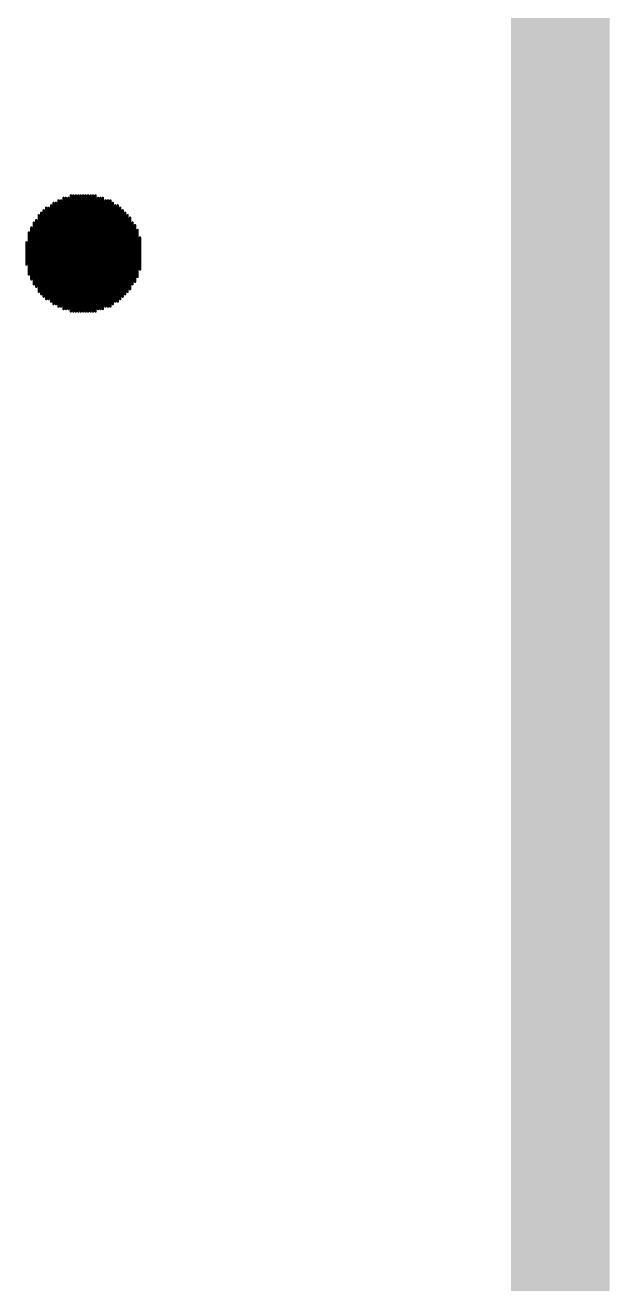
# Model space of a CAD drawing. Header units: inches. Extents: x -0.01 to 1.53, y 0 to 1.97.
# Drawn here: x 1.0875 to 1.1467, y 0.2046 to 0.3321 of the extents above; entities that cross this region are included whole.
import ezdxf

# ---------------------------------------------------------------- set-up
doc = ezdxf.new("R2010")
doc.units = ezdxf.units.IN
doc.header["$MEASUREMENT"] = 0
doc.layers.add('Mechanical 1', color=6, linetype='Continuous')
doc.layers.add('Top Overlay', color=2, linetype='Continuous')

# ---------------------------------------------------------------- blocks, each defined once
blk = doc.blocks.new('________634')
at = {"layer": 'Top Overlay'}
for points in [[(0.12981, 0.01413, 0.00025, 0.00025, 0), (0.13406, 0.01413, 0.00025, 0.00025, 0)], [(0.13081, 0.01438, 0.00025, 0.00025, 0), (0.13306, 0.01438, 0.00025, 0.00025, 0)], [(0.12756, 0.01263, 0.00025, 0.00025, 0), (0.13631, 0.01263, 0.00025, 0.00025, 0)], [(0.12781, 0.01288, 0.00025, 0.00025, 0), (0.13606, 0.01288, 0.00025, 0.00025, 0)], [(0.12806, 0.01313, 0.00025, 0.00025, 0), (0.13581, 0.01313, 0.00025, 0.00025, 0)], [(0.12856, 0.01338, 0.00025, 0.00025, 0), (0.13531, 0.01338, 0.00025, 0.00025, 0)], [(0.12881, 0.01363, 0.00025, 0.00025, 0), (0.13506, 0.01363, 0.00025, 0.00025, 0)], [(0.12931, 0.01388, 0.00025, 0.00025, 0), (0.13456, 0.01388, 0.00025, 0.00025, 0)], [(0.12681, 0.01163, 0.00025, 0.00025, 0), (0.13706, 0.01163, 0.00025, 0.00025, 0)], [(0.12681, 0.01138, 0.00025, 0.00025, 0), (0.13706, 0.01138, 0.00025, 0.00025, 0)], [(0.12706, 0.01188, 0.00025, 0.00025, 0), (0.13681, 0.01188, 0.00025, 0.00025, 0)], [(0.12731, 0.01238, 0.00025, 0.00025, 0), (0.13656, 0.01238, 0.00025, 0.00025, 0)], [(0.12731, 0.01213, 0.00025, 0.00025, 0), (0.13656, 0.01213, 0.00025, 0.00025, 0)], [(0.12631, 0.01063, 0.00025, 0.00025, 0), (0.13756, 0.01063, 0.00025, 0.00025, 0)], [(0.12631, 0.01038, 0.00025, 0.00025, 0), (0.13756, 0.01038, 0.00025, 0.00025, 0)], [(0.12631, 0.01013, 0.00025, 0.00025, 0), (0.13756, 0.01013, 0.00025, 0.00025, 0)], [(0.12656, 0.01113, 0.00025, 0.00025, 0), (0.13731, 0.01113, 0.00025, 0.00025, 0)], [(0.12656, 0.01088, 0.00025, 0.00025, 0), (0.13731, 0.01088, 0.00025, 0.00025, 0)], [(0.12606, 0.00988, 0.00025, 0.00025, 0), (0.13781, 0.00988, 0.00025, 0.00025, 0)], [(0.12606, 0.00963, 0.00025, 0.00025, 0), (0.13781, 0.00963, 0.00025, 0.00025, 0)], [(0.12606, 0.00938, 0.00025, 0.00025, 0), (0.13781, 0.00938, 0.00025, 0.00025, 0)], [(0.12606, 0.00913, 0.00025, 0.00025, 0), (0.13781, 0.00913, 0.00025, 0.00025, 0)], [(0.12606, 0.00888, 0.00025, 0.00025, 0), (0.13781, 0.00888, 0.00025, 0.00025, 0)], [(0.12606, 0.00863, 0.00025, 0.00025, 0), (0.13781, 0.00863, 0.00025, 0.00025, 0)], [(0.12606, 0.00838, 0.00025, 0.00025, 0), (0.13781, 0.00838, 0.00025, 0.00025, 0)], [(0.12606, 0.00813, 0.00025, 0.00025, 0), (0.13781, 0.00813, 0.00025, 0.00025, 0)], [(0.12606, 0.00788, 0.00025, 0.00025, 0), (0.13781, 0.00788, 0.00025, 0.00025, 0)], [(0.12606, 0.00763, 0.00025, 0.00025, 0), (0.13781, 0.00763, 0.00025, 0.00025, 0)], [(0.12606, 0.00738, 0.00025, 0.00025, 0), (0.13781, 0.00738, 0.00025, 0.00025, 0)], [(0.12631, 0.00713, 0.00025, 0.00025, 0), (0.13756, 0.00713, 0.00025, 0.00025, 0)], [(0.12631, 0.00688, 0.00025, 0.00025, 0), (0.13756, 0.00688, 0.00025, 0.00025, 0)], [(0.12631, 0.00663, 0.00025, 0.00025, 0), (0.13756, 0.00663, 0.00025, 0.00025, 0)], [(0.12656, 0.00638, 0.00025, 0.00025, 0), (0.13731, 0.00638, 0.00025, 0.00025, 0)], [(0.12656, 0.00613, 0.00025, 0.00025, 0), (0.13731, 0.00613, 0.00025, 0.00025, 0)], [(0.12656, 0.00588, 0.00025, 0.00025, 0), (0.13731, 0.00588, 0.00025, 0.00025, 0)], [(0.12681, 0.00563, 0.00025, 0.00025, 0), (0.13706, 0.00563, 0.00025, 0.00025, 0)], [(0.12706, 0.00538, 0.00025, 0.00025, 0), (0.13681, 0.00538, 0.00025, 0.00025, 0)], [(0.12706, 0.00513, 0.00025, 0.00025, 0), (0.13681, 0.00513, 0.00025, 0.00025, 0)], [(0.12731, 0.00488, 0.00025, 0.00025, 0), (0.13656, 0.00488, 0.00025, 0.00025, 0)], [(0.12756, 0.00463, 0.00025, 0.00025, 0), (0.13631, 0.00463, 0.00025, 0.00025, 0)], [(0.12781, 0.00438, 0.00025, 0.00025, 0), (0.13606, 0.00438, 0.00025, 0.00025, 0)], [(0.12806, 0.00413, 0.00025, 0.00025, 0), (0.13581, 0.00413, 0.00025, 0.00025, 0)], [(0.12831, 0.00388, 0.00025, 0.00025, 0), (0.13556, 0.00388, 0.00025, 0.00025, 0)], [(0.12881, 0.00363, 0.00025, 0.00025, 0), (0.13506, 0.00363, 0.00025, 0.00025, 0)], [(0.12906, 0.00338, 0.00025, 0.00025, 0), (0.13481, 0.00338, 0.00025, 0.00025, 0)], [(0.12956, 0.00313, 0.00025, 0.00025, 0), (0.13431, 0.00313, 0.00025, 0.00025, 0)], [(0.13031, 0.00288, 0.00025, 0.00025, 0), (0.13356, 0.00288, 0.00025, 0.00025, 0)]]:
    blk.add_lwpolyline(points, format="xyseb", dxfattribs=at)
for points in [[(0.12975, 0.01413, 0.000125, 0.000125, 1), (0.12987, 0.01413, 0.000125, 0.000125, 1)], [(0.13075, 0.01438, 0.000125, 0.000125, 1), (0.13087, 0.01438, 0.000125, 0.000125, 1)], [(0.133, 0.01438, 0.000125, 0.000125, 1), (0.13312, 0.01438, 0.000125, 0.000125, 1)], [(0.134, 0.01413, 0.000125, 0.000125, 1), (0.13412, 0.01413, 0.000125, 0.000125, 1)], [(0.1275, 0.01263, 0.000125, 0.000125, 1), (0.12762, 0.01263, 0.000125, 0.000125, 1)], [(0.12775, 0.01288, 0.000125, 0.000125, 1), (0.12787, 0.01288, 0.000125, 0.000125, 1)], [(0.128, 0.01313, 0.000125, 0.000125, 1), (0.12812, 0.01313, 0.000125, 0.000125, 1)], [(0.1285, 0.01338, 0.000125, 0.000125, 1), (0.12862, 0.01338, 0.000125, 0.000125, 1)], [(0.12875, 0.01363, 0.000125, 0.000125, 1), (0.12887, 0.01363, 0.000125, 0.000125, 1)], [(0.12925, 0.01388, 0.000125, 0.000125, 1), (0.12937, 0.01388, 0.000125, 0.000125, 1)], [(0.1345, 0.01388, 0.000125, 0.000125, 1), (0.13462, 0.01388, 0.000125, 0.000125, 1)], [(0.135, 0.01363, 0.000125, 0.000125, 1), (0.13512, 0.01363, 0.000125, 0.000125, 1)], [(0.13525, 0.01338, 0.000125, 0.000125, 1), (0.13537, 0.01338, 0.000125, 0.000125, 1)], [(0.13575, 0.01313, 0.000125, 0.000125, 1), (0.13587, 0.01313, 0.000125, 0.000125, 1)], [(0.136, 0.01288, 0.000125, 0.000125, 1), (0.13612, 0.01288, 0.000125, 0.000125, 1)], [(0.13625, 0.01263, 0.000125, 0.000125, 1), (0.13637, 0.01263, 0.000125, 0.000125, 1)], [(0.12675, 0.01163, 0.000125, 0.000125, 1), (0.12687, 0.01163, 0.000125, 0.000125, 1)], [(0.12675, 0.01138, 0.000125, 0.000125, 1), (0.12687, 0.01138, 0.000125, 0.000125, 1)], [(0.127, 0.01188, 0.000125, 0.000125, 1), (0.12712, 0.01188, 0.000125, 0.000125, 1)], [(0.12725, 0.01238, 0.000125, 0.000125, 1), (0.12737, 0.01238, 0.000125, 0.000125, 1)], [(0.12725, 0.01213, 0.000125, 0.000125, 1), (0.12737, 0.01213, 0.000125, 0.000125, 1)], [(0.1365, 0.01238, 0.000125, 0.000125, 1), (0.13662, 0.01238, 0.000125, 0.000125, 1)], [(0.1365, 0.01213, 0.000125, 0.000125, 1), (0.13662, 0.01213, 0.000125, 0.000125, 1)], [(0.13675, 0.01188, 0.000125, 0.000125, 1), (0.13687, 0.01188, 0.000125, 0.000125, 1)], [(0.137, 0.01163, 0.000125, 0.000125, 1), (0.13712, 0.01163, 0.000125, 0.000125, 1)], [(0.137, 0.01138, 0.000125, 0.000125, 1), (0.13712, 0.01138, 0.000125, 0.000125, 1)], [(0.12625, 0.01063, 0.000125, 0.000125, 1), (0.12637, 0.01063, 0.000125, 0.000125, 1)], [(0.12625, 0.01038, 0.000125, 0.000125, 1), (0.12637, 0.01038, 0.000125, 0.000125, 1)], [(0.12625, 0.01013, 0.000125, 0.000125, 1), (0.12637, 0.01013, 0.000125, 0.000125, 1)], [(0.1265, 0.01113, 0.000125, 0.000125, 1), (0.12662, 0.01113, 0.000125, 0.000125, 1)], [(0.1265, 0.01088, 0.000125, 0.000125, 1), (0.12662, 0.01088, 0.000125, 0.000125, 1)], [(0.13725, 0.01113, 0.000125, 0.000125, 1), (0.13737, 0.01113, 0.000125, 0.000125, 1)], [(0.13725, 0.01088, 0.000125, 0.000125, 1), (0.13737, 0.01088, 0.000125, 0.000125, 1)], [(0.1375, 0.01063, 0.000125, 0.000125, 1), (0.13762, 0.01063, 0.000125, 0.000125, 1)], [(0.1375, 0.01038, 0.000125, 0.000125, 1), (0.13762, 0.01038, 0.000125, 0.000125, 1)], [(0.1375, 0.01013, 0.000125, 0.000125, 1), (0.13762, 0.01013, 0.000125, 0.000125, 1)], [(0.126, 0.00988, 0.000125, 0.000125, 1), (0.12612, 0.00988, 0.000125, 0.000125, 1)], [(0.126, 0.00963, 0.000125, 0.000125, 1), (0.12612, 0.00963, 0.000125, 0.000125, 1)], [(0.126, 0.00938, 0.000125, 0.000125, 1), (0.12612, 0.00938, 0.000125, 0.000125, 1)], [(0.126, 0.00913, 0.000125, 0.000125, 1), (0.12612, 0.00913, 0.000125, 0.000125, 1)], [(0.126, 0.00888, 0.000125, 0.000125, 1), (0.12612, 0.00888, 0.000125, 0.000125, 1)], [(0.13775, 0.00988, 0.000125, 0.000125, 1), (0.13787, 0.00988, 0.000125, 0.000125, 1)], [(0.13775, 0.00963, 0.000125, 0.000125, 1), (0.13787, 0.00963, 0.000125, 0.000125, 1)], [(0.13775, 0.00938, 0.000125, 0.000125, 1), (0.13787, 0.00938, 0.000125, 0.000125, 1)], [(0.13775, 0.00913, 0.000125, 0.000125, 1), (0.13787, 0.00913, 0.000125, 0.000125, 1)], [(0.13775, 0.00888, 0.000125, 0.000125, 1), (0.13787, 0.00888, 0.000125, 0.000125, 1)], [(0.126, 0.00863, 0.000125, 0.000125, 1), (0.12612, 0.00863, 0.000125, 0.000125, 1)], [(0.126, 0.00838, 0.000125, 0.000125, 1), (0.12612, 0.00838, 0.000125, 0.000125, 1)], [(0.126, 0.00813, 0.000125, 0.000125, 1), (0.12612, 0.00813, 0.000125, 0.000125, 1)], [(0.126, 0.00788, 0.000125, 0.000125, 1), (0.12612, 0.00788, 0.000125, 0.000125, 1)], [(0.126, 0.00763, 0.000125, 0.000125, 1), (0.12612, 0.00763, 0.000125, 0.000125, 1)], [(0.13775, 0.00863, 0.000125, 0.000125, 1), (0.13787, 0.00863, 0.000125, 0.000125, 1)], [(0.13775, 0.00838, 0.000125, 0.000125, 1), (0.13787, 0.00838, 0.000125, 0.000125, 1)], [(0.13775, 0.00813, 0.000125, 0.000125, 1), (0.13787, 0.00813, 0.000125, 0.000125, 1)], [(0.13775, 0.00788, 0.000125, 0.000125, 1), (0.13787, 0.00788, 0.000125, 0.000125, 1)], [(0.13775, 0.00763, 0.000125, 0.000125, 1), (0.13787, 0.00763, 0.000125, 0.000125, 1)], [(0.126, 0.00738, 0.000125, 0.000125, 1), (0.12612, 0.00738, 0.000125, 0.000125, 1)], [(0.12625, 0.00713, 0.000125, 0.000125, 1), (0.12637, 0.00713, 0.000125, 0.000125, 1)], [(0.12625, 0.00688, 0.000125, 0.000125, 1), (0.12637, 0.00688, 0.000125, 0.000125, 1)], [(0.12625, 0.00663, 0.000125, 0.000125, 1), (0.12637, 0.00663, 0.000125, 0.000125, 1)], [(0.1265, 0.00638, 0.000125, 0.000125, 1), (0.12662, 0.00638, 0.000125, 0.000125, 1)], [(0.13725, 0.00638, 0.000125, 0.000125, 1), (0.13737, 0.00638, 0.000125, 0.000125, 1)], [(0.1375, 0.00713, 0.000125, 0.000125, 1), (0.13762, 0.00713, 0.000125, 0.000125, 1)], [(0.1375, 0.00688, 0.000125, 0.000125, 1), (0.13762, 0.00688, 0.000125, 0.000125, 1)], [(0.1375, 0.00663, 0.000125, 0.000125, 1), (0.13762, 0.00663, 0.000125, 0.000125, 1)], [(0.13775, 0.00738, 0.000125, 0.000125, 1), (0.13787, 0.00738, 0.000125, 0.000125, 1)], [(0.1265, 0.00613, 0.000125, 0.000125, 1), (0.12662, 0.00613, 0.000125, 0.000125, 1)], [(0.1265, 0.00588, 0.000125, 0.000125, 1), (0.12662, 0.00588, 0.000125, 0.000125, 1)], [(0.12675, 0.00563, 0.000125, 0.000125, 1), (0.12687, 0.00563, 0.000125, 0.000125, 1)], [(0.127, 0.00538, 0.000125, 0.000125, 1), (0.12712, 0.00538, 0.000125, 0.000125, 1)], [(0.127, 0.00513, 0.000125, 0.000125, 1), (0.12712, 0.00513, 0.000125, 0.000125, 1)], [(0.13675, 0.00538, 0.000125, 0.000125, 1), (0.13687, 0.00538, 0.000125, 0.000125, 1)], [(0.13675, 0.00513, 0.000125, 0.000125, 1), (0.13687, 0.00513, 0.000125, 0.000125, 1)], [(0.137, 0.00563, 0.000125, 0.000125, 1), (0.13712, 0.00563, 0.000125, 0.000125, 1)], [(0.13725, 0.00613, 0.000125, 0.000125, 1), (0.13737, 0.00613, 0.000125, 0.000125, 1)], [(0.13725, 0.00588, 0.000125, 0.000125, 1), (0.13737, 0.00588, 0.000125, 0.000125, 1)], [(0.12725, 0.00488, 0.000125, 0.000125, 1), (0.12737, 0.00488, 0.000125, 0.000125, 1)], [(0.1275, 0.00463, 0.000125, 0.000125, 1), (0.12762, 0.00463, 0.000125, 0.000125, 1)], [(0.12775, 0.00438, 0.000125, 0.000125, 1), (0.12787, 0.00438, 0.000125, 0.000125, 1)], [(0.128, 0.00413, 0.000125, 0.000125, 1), (0.12812, 0.00413, 0.000125, 0.000125, 1)], [(0.12825, 0.00388, 0.000125, 0.000125, 1), (0.12837, 0.00388, 0.000125, 0.000125, 1)], [(0.1355, 0.00388, 0.000125, 0.000125, 1), (0.13562, 0.00388, 0.000125, 0.000125, 1)], [(0.13575, 0.00413, 0.000125, 0.000125, 1), (0.13587, 0.00413, 0.000125, 0.000125, 1)], [(0.136, 0.00438, 0.000125, 0.000125, 1), (0.13612, 0.00438, 0.000125, 0.000125, 1)], [(0.13625, 0.00463, 0.000125, 0.000125, 1), (0.13637, 0.00463, 0.000125, 0.000125, 1)], [(0.1365, 0.00488, 0.000125, 0.000125, 1), (0.13662, 0.00488, 0.000125, 0.000125, 1)], [(0.12875, 0.00363, 0.000125, 0.000125, 1), (0.12887, 0.00363, 0.000125, 0.000125, 1)], [(0.129, 0.00338, 0.000125, 0.000125, 1), (0.12912, 0.00338, 0.000125, 0.000125, 1)], [(0.1295, 0.00313, 0.000125, 0.000125, 1), (0.12962, 0.00313, 0.000125, 0.000125, 1)], [(0.13025, 0.00288, 0.000125, 0.000125, 1), (0.13037, 0.00288, 0.000125, 0.000125, 1)], [(0.1335, 0.00288, 0.000125, 0.000125, 1), (0.13362, 0.00288, 0.000125, 0.000125, 1)], [(0.13425, 0.00313, 0.000125, 0.000125, 1), (0.13437, 0.00313, 0.000125, 0.000125, 1)], [(0.13475, 0.00338, 0.000125, 0.000125, 1), (0.13487, 0.00338, 0.000125, 0.000125, 1)], [(0.135, 0.00363, 0.000125, 0.000125, 1), (0.13512, 0.00363, 0.000125, 0.000125, 1)]]:
    blk.add_lwpolyline(points, format="xyseb", close=True, dxfattribs=at)

msp = doc.modelspace()

# ---------------------------------------------------------------- linework, layer by layer
at = {"layer": 'Mechanical 1'}
msp.add_lwpolyline([(1.14173, 0, 0.01, 0.01, 0), (1.14173, 1.85039, 0.01, 0.01, 0)], format="xyseb", dxfattribs=at)

# ---------------------------------------------------------------- block references
at = {"rotation": 90}
msp.add_blockref('________634', (1.102, 0.177), dxfattribs=at)

doc.saveas('drawing.dxf')
